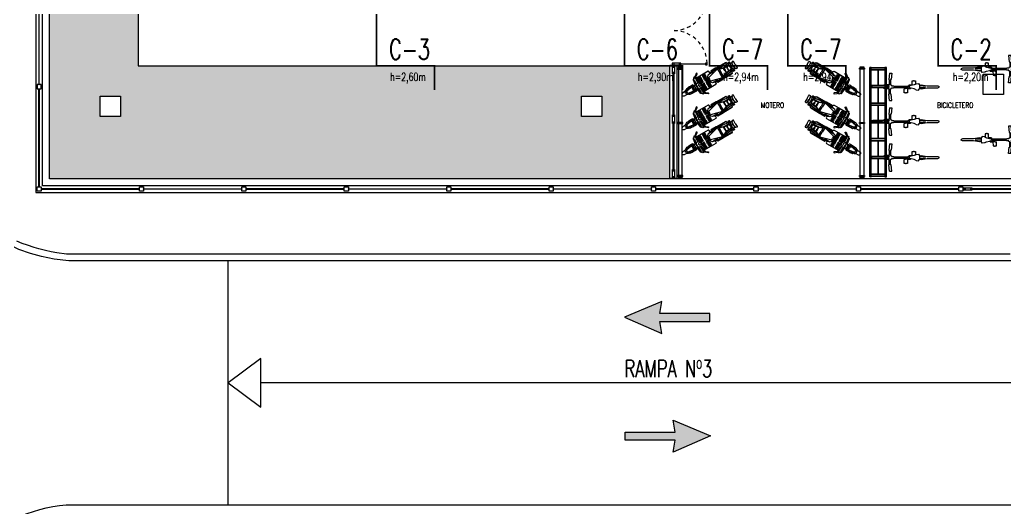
# Model space of a CAD drawing. Header units: millimetres. Extents: x -77 to 207, y -160 to 187.
# Drawn here: x -59 to -30.13, y -15.5 to -1.18 of the extents above; entities that cross this region are included whole.
import ezdxf
from ezdxf.enums import TextEntityAlignment as Align
from ezdxf.xclip import XClip

# ---------------------------------------------------------------- set-up
doc = ezdxf.new("R2010")
doc.units = ezdxf.units.MM
doc.header["$LTSCALE"] = 0.1
doc.linetypes.add('X REF - ANELO INST bind$0$X REF - ANELO EXT$0$DASHED2', pattern=[0.375, 0.25, -0.125])
for name, color, linetype in [('C02 PRY comun', 191, 'Continuous'), ('C03 PRY comun+papel kraft', 192, 'Continuous'), ('C06 P baja Tº', 180, 'Continuous'), ('C07 P media Tº', 140, 'Continuous'), ('X REF - ANELO INST bind$0$X REF - ANELO EXT$0$A-CORDONES', 8, 'Continuous'), ('X REF - ANELO INST bind$0$X REF - ANELO EXT$0$A-GRANZA', 8, 'Continuous'), ('X REF - ANELO INST bind$0$X REF - ANELO EXT$0$A-MURO BLOCK', 7, 'Continuous'), ('X REF - ANELO INST bind$0$X REF - ANELO EXT$0$A-VISTAS', 8, 'Continuous'), ('X REF - ANELO INST bind$0$X REF - ANELO EXT$0$C-METALICA', 8, 'Continuous'), ('X REF - ANELO INST bind$0$X REF - ANELO EXT$0$D-BICI', 8, 'Continuous'), ('X REF - ANELO INST bind$0$X REF - ANELO EXT$0$D-MOT', 8, 'Continuous'), ('X REF - ANELO INST bind$0$X REF - ANELO EXT$0$E-REJILLAS', 8, 'Continuous'), ('X REF - ANELO INST bind$0$X REF - ANELO EXT$0$E-TXT CALLES', 7, 'Continuous'), ('X REF - ANELO INST bind$0$X REF - ANELO EXT$0$E-VEHICULOS', 8, 'Continuous'), ('X REF - ANELO INST bind$0$X REF - ANELO EXT$0$P-PINT VIAL BLANCA FLECHAS', 9, 'Continuous'), ('X REF - ANELO INST bind$0$X REF - ANELO EXT$0$R-NOMBRE LOCAL', 7, 'Continuous'), ('X REF - ANELO INST bind$0$X REF - ANELO EXT$0$RLV-AUXILIARES', 252, 'Continuous'), ('X REF - ANELO INST bind$0$X REF - ANELO EXT$0$RLV-CORDONES', 8, 'Continuous')]:
    doc.layers.add(name, color=color, linetype=linetype)
doc.styles.get("Standard").update_dxf_attribs({"font": 'arial.ttf'})
doc.styles.add('X REF - ANELO INST bind$0$X REF - ANELO EXT$0$ROMAND', font='romand.shx', dxfattribs={"width": 0.8})
doc.styles.add('X REF - ANELO INST bind$0$X REF - ANELO EXT$0$VAUX', font='romans.shx', dxfattribs={"width": 0.85})

# ---------------------------------------------------------------- blocks, each defined once
blk = doc.blocks.new('X REF - ANELO INST bind$0$X REF - ANELO EXT$0$MOTO')
at = {"layer": 'X REF - ANELO INST bind$0$X REF - ANELO EXT$0$E-VEHICULOS'}
for p, q in [((0, -0.165), (-0.066, -0.165)), ((0, -0.165), (0.066, -0.165)), ((-0.373, -0.77), (-0.325, -0.763)), ((0, -0.512), (-0.059, -0.538)), ((0, -0.512), (0.059, -0.538)), ((0.373, -0.77), (0.325, -0.763)), ((-0.269, -0.992), (-0.269, -0.846)), ((-0.269, -1.194), (-0.269, -1.055)), ((-0.238, -0.846), (-0.238, -0.992)), ((-0.238, -1.055), (-0.238, -1.194)), ((-0.208, -0.992), (-0.208, -0.846)), ((-0.208, -1.194), (-0.208, -1.055)), ((-0.178, -0.846), (-0.178, -0.992)), ((-0.178, -1.055), (-0.178, -1.194)), ((-0.148, -0.992), (-0.148, -0.846)), ((-0.148, -1.194), (-0.148, -1.055)), ((-0.118, -0.846), (-0.118, -0.992)), ((-0.118, -1.055), (-0.118, -1.194)), ((-0.088, -0.992), (-0.088, -0.846)), ((-0.088, -1.194), (-0.088, -1.055)), ((-0.057, -0.861), (-0.057, -0.992)), ((-0.057, -1.055), (-0.057, -1.194)), ((-0.027, -0.992), (-0.027, -0.881)), ((-0.027, -1.194), (-0.027, -1.055)), ((0.027, -0.992), (0.027, -0.881)), ((0.027, -1.194), (0.027, -1.055)), ((0.057, -0.861), (0.057, -0.992)), ((0.057, -1.055), (0.057, -1.194)), ((0.088, -0.992), (0.088, -0.846)), ((0.088, -1.194), (0.088, -1.055)), ((0.118, -0.846), (0.118, -0.992)), ((0.118, -1.055), (0.118, -1.194)), ((0.148, -0.992), (0.148, -0.846)), ((0.148, -1.194), (0.148, -1.055)), ((0.178, -0.846), (0.178, -0.992)), ((0.178, -1.055), (0.178, -1.194)), ((0.208, -0.992), (0.208, -0.846)), ((0.208, -1.194), (0.208, -1.055)), ((0.238, -0.846), (0.238, -0.992)), ((0.238, -1.055), (0.238, -1.194)), ((0.269, -0.992), (0.269, -0.846)), ((0.269, -1.194), (0.269, -1.055)), ((-0.076, -1.247), (0, -1.247)), ((0.076, -1.247), (0, -1.247)), ((-0.235, -2.133), (-0.224, -1.745)), ((0.235, -2.133), (0.224, -1.745)), ((-0.198, -2.223), (-0.138, -2.219)), ((-0.14, -2.199), (-0.101, -2.146)), ((0.14, -2.199), (0.101, -2.146)), ((0.198, -2.223), (0.138, -2.219))]:
    blk.add_line(p, q, dxfattribs=at)
at = {"layer": 'X REF - ANELO INST bind$0$X REF - ANELO EXT$0$E-VEHICULOS', "flags": 128}
for points in [[(-0.123, -0.337), (-0.131, -0.279), (-0.112, -0.258), (-0.09, -0.259), (-0.094, -0.218), (-0.07, -0.166), (-0.068, -0.057), (-0.048, -0.014), (-0.014, 0), (0, 0)], [(0.123, -0.337), (0.131, -0.279), (0.112, -0.258), (0.09, -0.259), (0.094, -0.218), (0.07, -0.166), (0.068, -0.057), (0.048, -0.014), (0.014, 0), (0, 0)], [(-0.129, -0.427), (-0.138, -0.418), (-0.135, -0.345), (-0.12, -0.336), (-0.082, -0.336)], [(0, -0.595), (-0.067, -0.595), (-0.094, -0.517), (-0.099, -0.447), (-0.064, -0.224), (-0.051, -0.211), (0, -0.211)], [(0, -0.569), (-0.045, -0.569), (-0.08, -0.494), (-0.083, -0.445), (-0.051, -0.239), (-0.038, -0.228), (0, -0.228)], [(0, -0.595), (0.067, -0.595), (0.094, -0.517), (0.099, -0.447), (0.064, -0.224), (0.051, -0.211), (0, -0.211)], [(0, -0.569), (0.045, -0.569), (0.08, -0.494), (0.083, -0.445), (0.051, -0.239), (0.038, -0.228), (0, -0.228)], [(0.129, -0.427), (0.138, -0.418), (0.135, -0.345), (0.12, -0.336), (0.082, -0.336)], [(-0.109, -0.801), (-0.361, -0.829), (-0.39, -0.817), (-0.368, -0.792), (-0.104, -0.767)], [(-0.369, -0.792), (-0.369, -0.734), (-0.324, -0.729), (-0.324, -0.694), (-0.303, -0.67), (-0.092, -0.643)], [(-0.295, -0.669), (-0.281, -0.703), (-0.258, -0.716), (-0.094, -0.699)], [(-0.072, -0.58), (-0.127, -0.58), (-0.142, -0.568), (-0.144, -0.528), (-0.126, -0.515), (-0.094, -0.515)], [(-0.13, -0.518), (-0.137, -0.502), (-0.138, -0.431), (-0.119, -0.423), (-0.096, -0.428)], [(0, -0.881), (-0.036, -0.881), (-0.111, -0.809), (-0.094, -0.699), (-0.076, -0.687), (0, -0.687)], [(0, -0.669), (-0.068, -0.669), (-0.093, -0.656), (-0.091, -0.58)], [(-0.081, -0.472), (-0.054, -0.485), (0, -0.485)], [(0, -0.846), (-0.04, -0.846), (-0.048, -0.837), (-0.047, -0.77), (-0.036, -0.76), (0, -0.76)], [(0.081, -0.472), (0.054, -0.485), (0, -0.485)], [(0, -0.669), (0.068, -0.669), (0.093, -0.656), (0.091, -0.58)], [(0, -0.881), (0.036, -0.881), (0.111, -0.809), (0.094, -0.699), (0.076, -0.687), (0, -0.687)], [(0, -0.846), (0.04, -0.846), (0.048, -0.837), (0.047, -0.77), (0.036, -0.76), (0, -0.76)], [(0.072, -0.58), (0.127, -0.58), (0.142, -0.568), (0.144, -0.528), (0.126, -0.515), (0.094, -0.515)], [(0.369, -0.792), (0.369, -0.734), (0.324, -0.729), (0.324, -0.694), (0.303, -0.67), (0.092, -0.643)], [(0.295, -0.669), (0.281, -0.703), (0.258, -0.716), (0.094, -0.699)], [(0.13, -0.518), (0.137, -0.502), (0.138, -0.431), (0.119, -0.423), (0.096, -0.428)], [(0.109, -0.801), (0.361, -0.829), (0.39, -0.817), (0.368, -0.792), (0.104, -0.767)], [(-0.361, -0.829), (-0.43, -0.927), (-0.444, -0.939), (-0.464, -0.926), (-0.465, -0.909), (-0.39, -0.815)], [(-0.203, -1.383), (-0.282, -1.38), (-0.301, -1.359), (-0.3, -0.822)], [(0.203, -1.383), (0.282, -1.38), (0.301, -1.359), (0.3, -0.822)], [(0.361, -0.829), (0.43, -0.927), (0.444, -0.939), (0.464, -0.926), (0.465, -0.909), (0.39, -0.815)], [(-0.25, -1.69), (-0.267, -1.679), (-0.265, -1.464), (-0.256, -1.45), (-0.228, -1.453)], [(-0.163, -2.142), (-0.224, -2.139), (-0.244, -2.128), (-0.252, -2.088), (-0.253, -1.695), (-0.246, -1.681), (-0.228, -1.451), (-0.206, -1.427)], [(-0.2, -1.731), (-0.216, -1.742), (-0.224, -1.715), (-0.203, -1.371), (-0.189, -1.336), (-0.175, -1.325)], [(-0.188, -1.72), (-0.198, -1.706), (-0.074, -1.242), (-0.035, -1.213), (0, -1.213)], [(-0.157, -1.49), (-0.178, -1.518), (-0.179, -1.389), (-0.173, -1.271), (-0.121, -1.225), (-0.052, -1.197), (0, -1.197)], [(0.157, -1.49), (0.178, -1.518), (0.179, -1.389), (0.173, -1.271), (0.121, -1.225), (0.052, -1.197), (0, -1.197)], [(0.188, -1.72), (0.198, -1.706), (0.074, -1.242), (0.035, -1.213), (0, -1.213)], [(0.163, -2.142), (0.224, -2.139), (0.244, -2.128), (0.252, -2.088), (0.253, -1.695), (0.246, -1.681), (0.228, -1.451), (0.206, -1.427)], [(0.2, -1.731), (0.216, -1.742), (0.224, -1.715), (0.203, -1.371), (0.189, -1.336), (0.175, -1.325)], [(0.25, -1.69), (0.267, -1.679), (0.265, -1.464), (0.256, -1.45), (0.228, -1.453)], [(-0.13, -2.261), (-0.144, -2.186), (-0.159, -2.175), (-0.21, -1.738)], [(-0.147, -1.775), (-0.193, -1.732), (-0.186, -1.715), (0, -1.715)], [(0, -2.204), (-0.056, -2.2), (-0.088, -2.188), (-0.101, -2.157), (-0.119, -1.935), (-0.187, -1.782), (-0.187, -1.742)], [(0, -1.926), (-0.102, -1.926), (-0.154, -1.782), (-0.141, -1.77), (0, -1.77)], [(0.147, -1.775), (0.193, -1.732), (0.186, -1.715), (0, -1.715)], [(0, -2.204), (0.056, -2.2), (0.088, -2.188), (0.101, -2.157), (0.119, -1.935), (0.187, -1.782), (0.187, -1.742)], [(0, -1.926), (0.102, -1.926), (0.154, -1.782), (0.141, -1.77), (0, -1.77)], [(0.13, -2.261), (0.144, -2.186), (0.159, -2.175), (0.21, -1.738)], [(-0.13, -2.259), (-0.192, -2.259), (-0.2, -2.25), (-0.195, -2.186), (-0.173, -2.172), (-0.159, -2.174)], [(0, -2.298), (-0.054, -2.305), (-0.116, -2.314), (-0.133, -2.306), (-0.136, -2.28), (-0.128, -2.254), (-0.049, -2.228), (0, -2.228)], [(0, -2.057), (-0.068, -2.057), (-0.082, -2.046), (-0.102, -1.962), (-0.088, -1.951), (0, -1.951)], [(0, -2.181), (-0.049, -2.175), (-0.069, -2.165), (-0.082, -2.107), (-0.079, -2.077), (-0.064, -2.072), (0, -2.072)], [(0, -2.057), (0.068, -2.057), (0.082, -2.046), (0.102, -1.962), (0.088, -1.951), (0, -1.951)], [(0, -2.181), (0.049, -2.175), (0.069, -2.165), (0.082, -2.107), (0.079, -2.077), (0.064, -2.072), (0, -2.072)], [(0, -2.298), (0.054, -2.305), (0.116, -2.314), (0.133, -2.306), (0.136, -2.28), (0.128, -2.254), (0.049, -2.228), (0, -2.228)], [(0.13, -2.259), (0.192, -2.259), (0.2, -2.25), (0.195, -2.186), (0.173, -2.172), (0.159, -2.174)], [(0, -2.403), (-0.141, -2.403), (-0.158, -2.393), (-0.156, -2.346), (-0.141, -2.327), (-0.129, -2.339), (-0.116, -2.337), (-0.107, -2.315), (0, -2.315)], [(0, -2.403), (0.141, -2.403), (0.158, -2.393), (0.156, -2.346), (0.141, -2.327), (0.129, -2.339), (0.116, -2.337), (0.107, -2.315), (0, -2.315)]]:
    blk.add_lwpolyline(points, dxfattribs=at)
for points in [[(-0.242, -0.959), (-0.232, -0.938), (-0.245, -0.918), (-0.269, -0.919), (-0.28, -0.941), (-0.266, -0.961), (-0.242, -0.959)], [(0.242, -0.959), (0.232, -0.938), (0.245, -0.918), (0.269, -0.919), (0.28, -0.941), (0.266, -0.961), (0.242, -0.959)]]:
    blk.add_lwpolyline(points, close=True, dxfattribs=at)
blk = doc.blocks.new('X REF - ANELO INST bind$0$X REF - ANELO EXT$0$BICI')
at = {"layer": 'X REF - ANELO INST bind$0$X REF - ANELO EXT$0$E-VEHICULOS', "linetype": 'ByBlock'}
for p, q in [((0.01, 0), (-0.01, 0)), ((0.029, -0.039), (0.01, 0)), ((-0.029, -0.039), (-0.01, 0)), ((-0.029, -0.321), (-0.029, -0.039)), ((0.03, -0.321), (0.029, -0.039)), ((-0.398, -0.525), (-0.213, -0.506)), ((-0.398, -0.525), (-0.398, -0.593)), ((-0.398, -0.593), (-0.213, -0.574)), ((-0.213, -0.506), (-0.203, -0.515)), ((-0.213, -0.554), (-0.058, -0.554)), ((-0.213, -0.574), (-0.213, -0.554)), ((-0.203, -0.515), (-0.058, -0.515)), ((-0.058, -0.437), (-0.048, -0.36)), ((-0.058, -0.515), (-0.058, -0.437)), ((-0.058, -0.554), (-0.048, -0.583)), ((-0.048, -0.36), (-0.038, -0.36)), ((-0.038, -0.36), (-0.029, -0.321)), ((-0.038, -0.369), (-0.038, -0.505)), ((-0.038, -0.505), (-0.019, -0.515)), ((-0.019, -0.408), (-0.029, -0.369)), ((-0.019, -0.515), (-0.019, -0.408)), ((0.02, -0.408), (0.03, -0.369)), ((0.02, -0.515), (0.02, -0.408)), ((0.039, -0.505), (0.02, -0.515)), ((0.039, -0.36), (0.03, -0.321)), ((0.049, -0.36), (0.039, -0.36)), ((0.039, -0.369), (0.039, -0.505)), ((0.059, -0.437), (0.049, -0.36)), ((0.059, -0.554), (0.049, -0.583)), ((0.059, -0.515), (0.059, -0.437)), ((0.205, -0.515), (0.059, -0.515)), ((0.214, -0.554), (0.059, -0.554)), ((0.214, -0.505), (0.205, -0.515)), ((0.399, -0.524), (0.214, -0.505)), ((0.214, -0.573), (0.214, -0.554)), ((0.399, -0.592), (0.214, -0.573)), ((0.399, -0.524), (0.399, -0.592)), ((-0.048, -0.583), (-0.028, -0.583)), ((-0.028, -0.583), (-0.028, -0.641)), ((-0.028, -0.641), (-0.019, -0.651)), ((-0.019, -0.651), (-0.018, -1.079)), ((0.03, -0.641), (0.02, -0.651)), ((0.02, -0.651), (0.021, -1.079)), ((0.03, -0.583), (0.03, -0.641)), ((0.049, -0.583), (0.03, -0.583)), ((-0.038, -1.098), (-0.057, -1.098)), ((-0.057, -1.098), (-0.057, -1.186)), ((-0.018, -1.079), (-0.038, -1.079)), ((-0.038, -1.079), (-0.038, -1.098)), ((-0.037, -1.157), (-0.028, -1.118)), ((-0.028, -1.118), (-0.008, -1.098)), ((-0.008, -1.098), (0.001, -1.098)), ((0.031, -1.118), (0.011, -1.098)), ((0.021, -1.079), (0.04, -1.079)), ((0.04, -1.156), (0.031, -1.118)), ((0.04, -1.079), (0.04, -1.098)), ((0.04, -1.098), (0.05, -1.098)), ((0.06, -1.137), (0.04, -1.137)), ((0.04, -1.137), (0.04, -1.147)), ((0.05, -1.098), (0.05, -0.991)), ((0.05, -0.991), (0.06, -0.991)), ((0.176, -0.952), (0.059, -0.952)), ((0.06, -0.991), (0.059, -0.952)), ((0.06, -1.05), (0.176, -1.049)), ((0.06, -1.137), (0.06, -1.05)), ((0.176, -0.991), (0.176, -0.952)), ((0.186, -0.991), (0.176, -0.991)), ((0.176, -1.049), (0.176, -1.01)), ((0.176, -1.01), (0.186, -1.01)), ((0.186, -1.01), (0.186, -0.991)), ((-0.173, -1.225), (-0.183, -1.225)), ((-0.183, -1.225), (-0.183, -1.244)), ((-0.183, -1.244), (-0.173, -1.244)), ((-0.057, -1.186), (-0.173, -1.186)), ((-0.173, -1.186), (-0.173, -1.225)), ((-0.173, -1.244), (-0.173, -1.283)), ((-0.173, -1.283), (-0.076, -1.283)), ((-0.086, -1.302), (-0.096, -1.37)), ((-0.096, -1.37), (-0.066, -1.39)), ((-0.076, -1.283), (-0.086, -1.302)), ((-0.076, -1.283), (-0.057, -1.244)), ((-0.066, -1.39), (-0.057, -1.39)), ((-0.057, -1.244), (-0.037, -1.157)), ((-0.057, -1.39), (-0.047, -1.419)), ((-0.047, -1.419), (-0.057, -1.448)), ((-0.047, -1.399), (0.05, -1.399)), ((-0.027, -1.399), (-0.037, -1.438)), ((-0.037, -1.438), (-0.018, -1.574)), ((-0.018, -1.574), (-0.027, -1.399)), ((0.021, -1.574), (0.031, -1.399)), ((0.041, -1.438), (0.021, -1.574)), ((0.031, -1.399), (0.041, -1.438)), ((0.06, -1.244), (0.04, -1.156)), ((0.06, -1.39), (0.05, -1.419)), ((0.05, -1.419), (0.06, -1.448)), ((0.079, -1.283), (0.06, -1.244)), ((0.07, -1.39), (0.06, -1.39)), ((0.099, -1.37), (0.07, -1.39)), ((0.079, -1.283), (0.089, -1.302)), ((0.089, -1.302), (0.099, -1.37)), ((-0.057, -1.448), (-0.027, -1.623)), ((-0.027, -1.623), (-0.027, -1.633)), ((-0.027, -1.633), (-0.027, -1.944)), ((0.06, -1.448), (0.031, -1.623)), ((0.031, -1.623), (0.031, -1.633)), ((0.031, -1.633), (0.031, -1.944)), ((-0.027, -1.944), (-0.007, -1.983)), ((0.012, -1.983), (-0.007, -1.983)), ((0.031, -1.944), (0.012, -1.983))]:
    blk.add_line(p, q, dxfattribs=at)
blk = doc.blocks.new('X REF - ANELO INST bind$0$X REF - ANELO EXT$0$Bicicletero chico')
at = {"layer": 'X REF - ANELO INST bind$0$X REF - ANELO EXT$0$D-BICI'}
for p, q in [((-0.241, -0.01), (-0.241, 3.2)), ((-0.241, 3.2), (-0.201, 3.2)), ((-0.219, 3.19), (0.083, 3.19)), ((-0.219, 3.18), (0.219, 3.18)), ((0.004, 3.19), (0.219, 3.19)), ((0.199, 3.2), (0.239, 3.2)), ((0.239, -0.01), (0.239, 3.2)), ((-0.219, 3.13), (0.219, 3.13)), ((-0.219, 3.12), (-0.006, 3.12)), ((-0.219, 3.12), (-0.006, 3.12)), ((-0.006, 3.12), (-0.006, 2.67)), ((-0.006, 3.12), (-0.006, 2.67)), ((0.004, 3.12), (0.004, 2.67)), ((0.004, 3.12), (0.219, 3.12)), ((0.004, 3.12), (0.004, 2.67)), ((0.004, 3.12), (0.219, 3.12)), ((-0.219, 2.67), (-0.006, 2.67)), ((-0.219, 2.66), (0.219, 2.66)), ((-0.219, 2.61), (0.219, 2.61)), ((-0.219, 2.6), (-0.006, 2.6)), ((-0.219, 2.6), (-0.006, 2.6)), ((-0.006, 2.6), (-0.006, 2.15)), ((0.004, 2.67), (0.219, 2.67)), ((0.004, 2.6), (0.219, 2.6)), ((0.004, 2.6), (0.004, 2.15)), ((0.004, 2.6), (0.219, 2.6)), ((-0.219, 2.15), (-0.006, 2.15)), ((-0.219, 2.14), (0.219, 2.14)), ((-0.219, 2.09), (0.219, 2.09)), ((-0.219, 2.08), (-0.006, 2.08)), ((-0.219, 2.08), (-0.006, 2.08)), ((-0.006, 2.08), (-0.006, 1.63)), ((0.004, 2.15), (0.219, 2.15)), ((0.004, 2.08), (0.219, 2.08)), ((0.004, 2.08), (0.004, 1.63)), ((0.004, 2.08), (0.219, 2.08)), ((-0.219, 1.63), (-0.006, 1.63)), ((-0.219, 1.62), (0.219, 1.62)), ((-0.219, 1.57), (0.219, 1.57)), ((-0.219, 1.56), (-0.006, 1.56)), ((-0.219, 1.56), (-0.006, 1.56)), ((-0.006, 1.56), (-0.006, 1.11)), ((0.004, 1.63), (0.219, 1.63)), ((0.004, 1.56), (0.219, 1.56)), ((0.004, 1.56), (0.004, 1.11)), ((0.004, 1.56), (0.219, 1.56)), ((-0.219, 1.11), (-0.006, 1.11)), ((-0.219, 1.1), (0.219, 1.1)), ((-0.219, 1.05), (0.219, 1.05)), ((-0.219, 1.04), (-0.006, 1.04)), ((-0.219, 1.04), (-0.006, 1.04)), ((-0.006, 1.04), (-0.006, 0.59)), ((0.004, 1.11), (0.219, 1.11)), ((0.004, 1.04), (0.219, 1.04)), ((0.004, 1.04), (0.004, 0.59)), ((0.004, 1.04), (0.219, 1.04)), ((-0.219, 0.59), (-0.006, 0.59)), ((-0.219, 0.58), (0.219, 0.58)), ((0.004, 0.59), (0.219, 0.59)), ((-0.219, 0.53), (0.219, 0.53)), ((-0.219, 0.52), (-0.006, 0.52)), ((-0.219, 0.52), (-0.006, 0.52)), ((-0.006, 0.52), (-0.006, 0.07)), ((0.004, 0.52), (0.219, 0.52)), ((0.004, 0.52), (0.004, 0.07)), ((0.004, 0.52), (0.219, 0.52)), ((-0.219, 0.07), (-0.006, 0.07)), ((-0.219, 0.06), (0.219, 0.06)), ((-0.219, 0.01), (0.219, 0.01)), ((-0.219, 0), (0.219, 0)), ((0.004, 0.07), (0.219, 0.07)), ((-0.211, -0.01), (-0.241, -0.01)), ((0.209, -0.01), (0.239, -0.01))]:
    blk.add_line(p, q, dxfattribs=at)
for points in [[(-0.201, 3.2), (-0.201, 3.19), (-0.211, 3.19), (-0.211, 3.2)], [(-0.211, 3.13), (-0.211, 3.18)], [(-0.201, 3.18), (-0.201, 3.13)], [(-0.201, 3.18), (-0.201, 3.13)], [(0.209, 3.2), (0.209, 3.19), (0.199, 3.19), (0.199, 3.2)], [(0.199, 3.13), (0.199, 3.18)], [(0.199, 3.13), (0.199, 3.18)], [(0.209, 3.18), (0.209, 3.13)], [(-0.211, 2.67), (-0.211, 3.12)], [(-0.211, 2.67), (-0.211, 3.12)], [(-0.201, 3.12), (-0.201, 2.67)], [(-0.201, 3.12), (-0.201, 2.67)], [(-0.201, 3.12), (-0.201, 2.67)], [(-0.201, 3.12), (-0.201, 2.67)], [(0.199, 2.67), (0.199, 3.12)], [(0.199, 2.67), (0.199, 3.12)], [(0.199, 2.67), (0.199, 3.12)], [(0.199, 2.67), (0.199, 3.12)], [(0.209, 3.12), (0.209, 2.67)], [(0.209, 3.12), (0.209, 2.67)], [(-0.211, 2.61), (-0.211, 2.66)], [(-0.211, 2.15), (-0.211, 2.6)], [(-0.201, 2.66), (-0.201, 2.61)], [(-0.201, 2.66), (-0.201, 2.61)], [(-0.201, 2.6), (-0.201, 2.15)], [(-0.201, 2.6), (-0.201, 2.15)], [(0.199, 2.61), (0.199, 2.66)], [(0.199, 2.61), (0.199, 2.66)], [(0.199, 2.15), (0.199, 2.6)], [(0.199, 2.15), (0.199, 2.6)], [(0.209, 2.66), (0.209, 2.61)], [(0.209, 2.6), (0.209, 2.15)], [(-0.211, 2.09), (-0.211, 2.14)], [(-0.211, 1.63), (-0.211, 2.08)], [(-0.201, 2.14), (-0.201, 2.09)], [(-0.201, 2.14), (-0.201, 2.09)], [(-0.201, 2.08), (-0.201, 1.63)], [(-0.201, 2.08), (-0.201, 1.63)], [(0.199, 2.09), (0.199, 2.14)], [(0.199, 2.09), (0.199, 2.14)], [(0.199, 1.63), (0.199, 2.08)], [(0.199, 1.63), (0.199, 2.08)], [(0.209, 2.14), (0.209, 2.09)], [(0.209, 2.08), (0.209, 1.63)], [(-0.211, 1.57), (-0.211, 1.62)], [(-0.211, 1.11), (-0.211, 1.56)], [(-0.201, 1.62), (-0.201, 1.57)], [(-0.201, 1.62), (-0.201, 1.57)], [(-0.201, 1.56), (-0.201, 1.11)], [(-0.201, 1.56), (-0.201, 1.11)], [(0.199, 1.57), (0.199, 1.62)], [(0.199, 1.57), (0.199, 1.62)], [(0.199, 1.11), (0.199, 1.56)], [(0.199, 1.11), (0.199, 1.56)], [(0.209, 1.62), (0.209, 1.57)], [(0.209, 1.56), (0.209, 1.11)], [(-0.211, 1.05), (-0.211, 1.1)], [(-0.211, 0.59), (-0.211, 1.04)], [(-0.201, 1.1), (-0.201, 1.05)], [(-0.201, 1.1), (-0.201, 1.05)], [(-0.201, 1.04), (-0.201, 0.59)], [(-0.201, 1.04), (-0.201, 0.59)], [(0.199, 1.05), (0.199, 1.1)], [(0.199, 1.05), (0.199, 1.1)], [(0.199, 0.59), (0.199, 1.04)], [(0.199, 0.59), (0.199, 1.04)], [(0.209, 1.1), (0.209, 1.05)], [(0.209, 1.04), (0.209, 0.59)], [(-0.211, 0.53), (-0.211, 0.58)], [(-0.201, 0.58), (-0.201, 0.53)], [(-0.201, 0.58), (-0.201, 0.53)], [(0.199, 0.53), (0.199, 0.58)], [(0.199, 0.53), (0.199, 0.58)], [(0.209, 0.58), (0.209, 0.53)], [(-0.211, 0.07), (-0.211, 0.52)], [(-0.201, 0.52), (-0.201, 0.07)], [(-0.201, 0.52), (-0.201, 0.07)], [(0.199, 0.07), (0.199, 0.52)], [(0.199, 0.07), (0.199, 0.52)], [(0.209, 0.52), (0.209, 0.07)], [(-0.211, 0.01), (-0.211, 0.06)], [(-0.201, 0), (-0.201, -0.01), (-0.211, -0.01), (-0.211, 0)], [(-0.201, 0.06), (-0.201, 0.01)], [(-0.201, 0.06), (-0.201, 0.01)], [(0.199, 0.01), (0.199, 0.06)], [(0.199, 0.01), (0.199, 0.06)], [(0.209, 0), (0.209, -0.01), (0.199, -0.01), (0.199, 0)], [(0.209, 0.06), (0.209, 0.01)]]:
    blk.add_lwpolyline(points, dxfattribs=at)
for centre, start, end in [((-0.219, 3.185), 90, 270), ((0.219, 3.185), 270, 90), ((-0.219, 3.125), 90, 270), ((0.219, 3.125), 270, 90), ((-0.219, 2.665), 90, 270), ((-0.219, 2.605), 90, 270), ((0.219, 2.665), 270, 90), ((0.219, 2.605), 270, 90), ((-0.219, 2.145), 90, 270), ((-0.219, 2.085), 90, 270), ((0.219, 2.145), 270, 90), ((0.219, 2.085), 270, 90), ((-0.219, 1.625), 90, 270), ((-0.219, 1.565), 90, 270), ((0.219, 1.625), 270, 90), ((0.219, 1.565), 270, 90), ((-0.219, 1.105), 90, 270), ((-0.219, 1.045), 90, 270), ((0.219, 1.105), 270, 90), ((0.219, 1.045), 270, 90), ((-0.219, 0.585), 90, 270), ((0.219, 0.585), 270, 90), ((-0.219, 0.525), 90, 270), ((0.219, 0.525), 270, 90), ((-0.219, 0.065), 90, 270), ((-0.219, 0.005), 90, 270), ((0.219, 0.065), 270, 90), ((0.219, 0.005), 270, 90)]:
    blk.add_arc(centre, 0.005, start, end, dxfattribs=at)
blk = doc.blocks.new('X REF - ANELO INST bind$0$X REF - ANELO EXT$0$N Local')
at = {"layer": 'X REF - ANELO INST bind$0$X REF - ANELO EXT$0$R-NOMBRE LOCAL', "lineweight": 0, "style": 'X REF - ANELO INST bind$0$X REF - ANELO EXT$0$VAUX', "width": 0.85}
for p in [(6337.572, -934.455), (6337.572, -934.715)]:
    blk.add_attdef('NOMBRE', text='', height=0.182, dxfattribs=at).set_placement(p, align=Align.CENTER)
blk = doc.blocks.new('X REF - ANELO INST bind$0$X REF - ANELO EXT')
at = {"layer": 'X REF - ANELO INST bind$0$X REF - ANELO EXT$0$A-GRANZA'}
h = blk.add_hatch(dxfattribs=at)
h.set_pattern_fill('AR-CONC', color=256, scale=0.005)
h.paths.add_polyline_path([(-41.949, -3.417), (-41.949, -4.017), (-42.549, -4.017), (-42.549, -3.417)])
h.paths.add_polyline_path([(-56.044, -4.017), (-56.644, -4.017), (-56.644, -3.417), (-56.044, -3.417)])
h.paths.add_polyline_path([(-53.328, 35.86), (-53.328, 32.371), (-57.099, 32.371), (-57.099, 17.382), (-55.528, 17.382), (-55.528, -2.535), (-39.963, -2.535), (-39.962, -5.846), (-58.132, -5.846), (-58.132, 35.86)])
h.paths.add_polyline_path([(-56.044, 15.481), (-56.644, 15.481), (-56.644, 16.081), (-56.044, 16.081)])
at = {"layer": 'X REF - ANELO INST bind$0$X REF - ANELO EXT$0$P-PINT VIAL BLANCA FLECHAS', "ltscale": 0.1, "extrusion": (-3.6253e-19, 4.59844e-06, 1)}
blk.add_hatch(color=9, dxfattribs=at).paths.add_polyline_path([(-40.196, -10.374), (-40.25, -10.023), (-38.79, -10.023), (-38.79, -9.789), (-40.25, -9.789), (-40.196, -9.437), (-41.29, -9.9)])
at = {"layer": 'X REF - ANELO INST bind$0$X REF - ANELO EXT$0$P-PINT VIAL BLANCA FLECHAS', "ltscale": 0.1, "extrusion": (-3.391e-19, 4.59844e-06, 1)}
blk.add_hatch(color=9, dxfattribs=at).paths.add_polyline_path([(-39.858, -13.855), (-39.804, -13.503), (-41.264, -13.503), (-41.264, -13.269), (-39.804, -13.269), (-39.858, -12.917), (-38.764, -13.38)])
at = {"layer": 'X REF - ANELO INST bind$0$X REF - ANELO EXT$0$A-CORDONES'}
for points in [[(-29.147, -5.846), (-58.132, -5.847), (-58.132, 35.922)], [(-55.528, 17.382), (-55.528, -2.535), (-39.963, -2.535)]]:
    blk.add_lwpolyline(points, dxfattribs=at)
at = {"layer": 'X REF - ANELO INST bind$0$X REF - ANELO EXT$0$A-MURO BLOCK', "linetype": 'Continuous', "ltscale": 0.1}
for points in [[(-58.493, -3.082), (-58.493, -3.202), (-58.373, -3.202), (-58.373, -3.082)], [(-58.493, -6.082), (-58.373, -6.082), (-58.373, -6.202), (-58.493, -6.202)], [(-58.493, -6.082), (-58.373, -6.082), (-58.373, -6.202), (-58.493, -6.202)], [(-55.493, -6.082), (-55.373, -6.082), (-55.373, -6.202), (-55.493, -6.202)], [(-52.493, -6.082), (-52.373, -6.082), (-52.373, -6.202), (-52.493, -6.202)], [(-49.493, -6.082), (-49.373, -6.082), (-49.373, -6.202), (-49.493, -6.202)], [(-46.493, -6.082), (-46.373, -6.082), (-46.373, -6.202), (-46.493, -6.202)], [(-43.493, -6.082), (-43.373, -6.082), (-43.373, -6.202), (-43.493, -6.202)], [(-40.493, -6.082), (-40.373, -6.082), (-40.373, -6.202), (-40.493, -6.202)], [(-37.493, -6.082), (-37.373, -6.082), (-37.373, -6.202), (-37.493, -6.202)], [(-34.493, -6.082), (-34.373, -6.082), (-34.373, -6.202), (-34.493, -6.202)], [(-31.493, -6.082), (-31.373, -6.082), (-31.373, -6.202), (-31.493, -6.202)]]:
    blk.add_lwpolyline(points, close=True, dxfattribs=at)
at = {"layer": 'X REF - ANELO INST bind$0$X REF - ANELO EXT$0$A-VISTAS'}
blk.add_lwpolyline([(-28.847, -6.247), (-28.847, -6.047), (-58.332, -6.047), (-58.332, 35.922), (-58.332, 35.922), (-58.332, 35.922), (-58.532, 35.922), (-58.532, 35.922), (-58.532, 35.922), (-58.532, -6.247), (-28.847, -6.247)], dxfattribs=at)
blk.add_lwpolyline([(-39.756, -2.516), (-39.756, -5.835), (-39.956, -5.835), (-39.956, -2.516)], close=True, dxfattribs=at)
at = {"layer": 'X REF - ANELO INST bind$0$X REF - ANELO EXT$0$C-METALICA'}
for p, q in [((-39.875, -2.716), (-39.875, -2.566)), ((-39.685, -2.451), (-39.835, -2.451)), ((-39.835, -2.501), (-39.685, -2.501)), ((-39.825, -2.566), (-39.825, -2.716)), ((-39.875, -4.17), (-39.875, -4.02)), ((-39.825, -4.02), (-39.825, -4.17)), ((-39.875, -5.771), (-39.875, -5.621)), ((-39.825, -5.621), (-39.825, -5.771)), ((-31.149, -6.117), (-31.299, -6.117)), ((-31.299, -6.167), (-31.149, -6.167))]:
    blk.add_line(p, q, dxfattribs=at)
for points in [[(-58.438, -0.202), (-58.438, -3.082), (-58.428, -3.082), (-58.428, -0.202)], [(-39.835, -2.451), (-39.885, -2.451), (-39.885, -2.501), (-39.835, -2.501)], [(-39.875, -2.566), (-39.875, -2.516), (-39.825, -2.516), (-39.825, -2.566)], [(-39.875, -2.516), (-39.875, -2.566), (-39.825, -2.566), (-39.825, -2.516)], [(-39.854, -2.501), (-39.854, -2.516), (-39.866, -2.516), (-39.866, -2.501)], [(-39.685, -2.501), (-39.635, -2.501), (-39.635, -2.451), (-39.685, -2.451)], [(-38.915, -2.481), (-39.635, -2.481), (-39.635, -2.471), (-38.915, -2.471)], [(-38.915, -2.501), (-38.865, -2.501), (-38.865, -2.451), (-38.915, -2.451)], [(-39.875, -2.766), (-39.875, -2.716), (-39.825, -2.716), (-39.825, -2.766)], [(-58.438, -6.082), (-58.438, -3.202), (-58.428, -3.202), (-58.428, -6.082)], [(-39.875, -4.02), (-39.875, -3.97), (-39.825, -3.97), (-39.825, -4.02)], [(-39.875, -4.22), (-39.875, -4.17), (-39.825, -4.17), (-39.825, -4.22)], [(-39.875, -5.621), (-39.875, -5.571), (-39.825, -5.571), (-39.825, -5.621)], [(-39.875, -5.821), (-39.875, -5.771), (-39.825, -5.771), (-39.825, -5.821)], [(-55.493, -6.137), (-58.373, -6.137), (-58.373, -6.147), (-55.493, -6.147)], [(-55.373, -6.137), (-52.493, -6.137), (-52.493, -6.147), (-55.373, -6.147)], [(-49.493, -6.137), (-52.373, -6.137), (-52.373, -6.147), (-49.493, -6.147)], [(-49.373, -6.137), (-46.493, -6.137), (-46.493, -6.147), (-49.373, -6.147)], [(-43.493, -6.137), (-46.373, -6.137), (-46.373, -6.147), (-43.493, -6.147)], [(-43.373, -6.137), (-40.493, -6.137), (-40.493, -6.147), (-43.373, -6.147)], [(-37.493, -6.137), (-40.373, -6.137), (-40.373, -6.147), (-37.493, -6.147)], [(-37.373, -6.137), (-34.493, -6.137), (-34.493, -6.147), (-37.373, -6.147)], [(-31.493, -6.137), (-34.373, -6.137), (-34.373, -6.147), (-31.493, -6.147)], [(-31.349, -6.167), (-31.299, -6.167), (-31.299, -6.117), (-31.349, -6.117)], [(-31.149, -6.167), (-31.099, -6.167), (-31.099, -6.117), (-31.149, -6.117)], [(-29.255, -6.137), (-31.099, -6.137), (-31.099, -6.147), (-29.255, -6.147)]]:
    blk.add_lwpolyline(points, close=True, dxfattribs=at)
for points in [[(-39.855, -3.97), (-39.855, -2.766), (-39.845, -2.766), (-39.845, -3.97)], [(-39.845, -4.22), (-39.845, -5.571), (-39.855, -5.571), (-39.855, -4.22)]]:
    blk.add_lwpolyline(points, dxfattribs=at)
at = {"layer": 'X REF - ANELO INST bind$0$X REF - ANELO EXT$0$C-METALICA', "color": 8, "linetype": 'X REF - ANELO INST bind$0$X REF - ANELO EXT$0$DASHED2'}
for centre, start, end in [((-39.853, -0.509), 271.1746, 357.9184), ((-39.853, -2.487), 2.0737, 88.8334)]:
    blk.add_arc(centre, 0.989, start, end, dxfattribs=at)
at = {"layer": 'X REF - ANELO INST bind$0$X REF - ANELO EXT$0$D-MOT'}
for points in [[(-39.601, -2.599), (-39.601, -2.564), (-39.701, -2.564), (-39.701, -2.599)], [(-34.378, -2.599), (-34.378, -2.564), (-34.278, -2.564), (-34.278, -2.599)], [(-39.701, -2.629), (-39.701, -4.188)], [(-39.601, -4.188), (-39.601, -2.629)], [(-34.378, -4.188), (-34.378, -2.629)], [(-34.278, -2.629), (-34.278, -4.188)], [(-39.701, -4.218), (-39.701, -5.748)], [(-39.701, -4.218), (-39.701, -5.748)], [(-39.601, -5.748), (-39.601, -4.218)], [(-39.601, -5.748), (-39.601, -4.218)], [(-34.378, -5.748), (-34.378, -4.218)], [(-34.378, -5.748), (-34.378, -4.218)], [(-34.278, -4.218), (-34.278, -5.748)], [(-34.278, -4.218), (-34.278, -5.748)], [(-39.701, -5.778), (-39.701, -5.813), (-39.601, -5.813), (-39.601, -5.778)], [(-34.278, -5.778), (-34.278, -5.813), (-34.378, -5.813), (-34.378, -5.778)]]:
    blk.add_lwpolyline(points, dxfattribs=at)
for points in [[(-39.726, -2.599), (-39.726, -2.629), (-39.576, -2.629), (-39.576, -2.599)], [(-34.253, -2.599), (-34.253, -2.629), (-34.403, -2.629), (-34.403, -2.599)], [(-39.726, -4.188), (-39.726, -4.218), (-39.576, -4.218), (-39.576, -4.188)], [(-34.253, -4.188), (-34.253, -4.218), (-34.403, -4.218), (-34.403, -4.188)], [(-39.726, -5.748), (-39.726, -5.778), (-39.576, -5.778), (-39.576, -5.748)], [(-34.253, -5.748), (-34.253, -5.778), (-34.403, -5.778), (-34.403, -5.748)]]:
    blk.add_lwpolyline(points, close=True, dxfattribs=at)
at = {"layer": 'X REF - ANELO INST bind$0$X REF - ANELO EXT$0$E-REJILLAS'}
for points in [[(-30.781, -2.774), (-30.181, -2.774), (-30.181, -3.374), (-30.781, -3.374)], [(-56.644, -3.417), (-56.044, -3.417), (-56.044, -4.017), (-56.644, -4.017)], [(-42.549, -3.417), (-41.949, -3.417), (-41.949, -4.017), (-42.549, -4.017)]]:
    blk.add_lwpolyline(points, close=True, dxfattribs=at)
at = {"layer": 'X REF - ANELO INST bind$0$X REF - ANELO EXT$0$P-PINT VIAL BLANCA FLECHAS', "color": 9, "linetype": 'Continuous', "extrusion": (-3.6253e-19, 4.59844e-06, 1), "elevation": -0.001}
blk.add_lwpolyline([(-38.79, -9.789), (-40.25, -9.789), (-40.196, -9.437), (-41.29, -9.9), (-40.196, -10.374), (-40.25, -10.023), (-38.79, -10.023)], close=True, dxfattribs=at)
at = {"layer": 'X REF - ANELO INST bind$0$X REF - ANELO EXT$0$P-PINT VIAL BLANCA FLECHAS', "color": 9, "linetype": 'Continuous', "extrusion": (-3.3966e-19, 4.59844e-06, 1), "elevation": 0}
blk.add_lwpolyline([(-41.264, -13.269), (-39.804, -13.269), (-39.858, -12.917), (-38.764, -13.38), (-39.858, -13.855), (-39.804, -13.503), (-41.264, -13.503)], close=True, dxfattribs=at)
at = {"layer": 'X REF - ANELO INST bind$0$X REF - ANELO EXT$0$RLV-AUXILIARES'}
for p, q in [((-52.896, -15.4), (-52.896, -8.247)), ((-28.997, -11.823), (-51.942, -11.823))]:
    blk.add_line(p, q, dxfattribs=at)
blk.add_lwpolyline([(-51.942, -12.537), (-51.942, -11.11), (-52.896, -11.823), (-51.942, -12.537)], dxfattribs=at)
at = {"layer": 'X REF - ANELO INST bind$0$X REF - ANELO EXT$0$RLV-CORDONES'}
for points in [[(-56.947, -8.247), (-57.154, -8.247), (-57.566, -8.247), (-57.995, -8.202), (-58.364, -8.124), (-58.685, -8.028), (-59.028, -7.917), (-59.323, -7.773), (-59.705, -7.545), (-59.992, -7.335), (-60.19, -7.168), (-60.363, -7.003), (-60.622, -6.721), (-60.785, -6.513), (-60.897, -6.354), (-60.988, -6.213), (-61.097, -6.027), (-61.254, -5.712), (-61.414, -5.303), (-61.481, -5.086), (-61.561, -4.742), (-61.598, -4.517), (-61.625, -4.273), (-61.625, 34.472)], [(-29.249, -8.247), (-57.566, -8.247)]]:
    blk.add_lwpolyline(points, dxfattribs=at)
at = {"layer": 'X REF - ANELO INST bind$0$X REF - ANELO EXT$0$RLV-CORDONES', "color": 253}
blk.add_lwpolyline([(-29.987, -8.047), (-57.627, -8.047), (-57.913, -8.013), (-58.082, -7.983), (-58.246, -7.947), (-58.439, -7.896), (-58.575, -7.854), (-58.768, -7.785), (-58.925, -7.743), (-59.083, -7.671)], dxfattribs=at)
at = {"layer": 'X REF - ANELO INST bind$0$X REF - ANELO EXT$0$RLV-CORDONES'}
blk.add_lwpolyline([(-61.625, -21.926), (-61.625, -19.396, -0.366946), (-57.635, -15.4), (-24.997, -15.4, -0.414214), (-23.997, -16.4), (-23.997, -20.409, -0.428462), (-24.61, -20.993), (-28.997, -20.993)], format="xyb", dxfattribs=at)
at = {"linetype": 'Continuous', "extrusion": (0, 0, -1)}
for p, xscale, yscale, zscale, rotation in [((39.6, -3.394, 0.003), -0.7491661006720076, 0.7491661006720076, -0.7491661006720076, 240.0001522051416), ((34.379, -3.394, 0.003), 0.749166100672007, 0.749166100672007, -0.7491661006719433, 119.9998477948584), ((39.6, -4.385, 0.003), -0.7491661006720076, 0.7491661006720076, -0.7491661006720076, 240.0001522051416), ((34.379, -4.385, 0.003), 0.749166100672007, 0.749166100672007, -0.7491661006719433, 119.9998477948584), ((39.6, -5.119, 0.003), -0.7491661006720076, 0.7491661006720076, -0.7491661006720076, 240.0001522051416), ((34.379, -5.119, 0.003), 0.749166100672007, 0.749166100672007, -0.7491661006719433, 119.9998477948584)]:
    blk.add_blockref('X REF - ANELO INST bind$0$X REF - ANELO EXT$0$MOTO', p, dxfattribs=dict(at, xscale=xscale, yscale=yscale, zscale=zscale, rotation=rotation))
at = {"linetype": 'Continuous', "rotation": 270.0059538254988}
for p in [(-29.442, -2.629), (-29.442, -4.698)]:
    blk.add_blockref('X REF - ANELO INST bind$0$X REF - ANELO EXT$0$BICI', p, dxfattribs=at)
at = {"linetype": 'Continuous', "xscale": -0.9999999999999989, "rotation": 89.99404617450122}
for p in [(-34.047, -3.147), (-34.047, -4.16), (-34.047, -5.216)]:
    blk.add_blockref('X REF - ANELO INST bind$0$X REF - ANELO EXT$0$BICI', p, dxfattribs=at)
ref = blk.add_blockref('X REF - ANELO INST bind$0$X REF - ANELO EXT$0$N Local', (5033.108, 744.011, -0.004), dxfattribs=dict(xscale=-0.7999999999999545, yscale=0.8000000000000114, zscale=0.8))
ref.add_attrib('NOMBRE', 'MOTERO', dxfattribs={"layer": 'X REF - ANELO INST bind$0$X REF - ANELO EXT$0$R-NOMBRE LOCAL', "lineweight": 0, "height": 0.15, "style": 'X REF - ANELO INST bind$0$X REF - ANELO EXT$0$VAUX', "width": 0.7}).set_placement((-36.95, -3.761, -0.004), align=Align.CENTER)
ref = blk.add_blockref('X REF - ANELO INST bind$0$X REF - ANELO EXT$0$N Local', (5038.459, 744.011, -0.004), dxfattribs=dict(xscale=-0.7999999999999545, yscale=0.8000000000000114, zscale=0.8))
ref.add_attrib('NOMBRE', 'BICICLETERO', dxfattribs={"layer": 'X REF - ANELO INST bind$0$X REF - ANELO EXT$0$R-NOMBRE LOCAL', "lineweight": 0, "height": 0.15, "style": 'X REF - ANELO INST bind$0$X REF - ANELO EXT$0$VAUX', "width": 0.7}).set_placement((-31.598, -3.761, -0.004), align=Align.CENTER)
at = {"layer": 'X REF - ANELO INST bind$0$X REF - ANELO EXT$0$D-BICI', "xscale": -1}
blk.add_blockref('X REF - ANELO INST bind$0$X REF - ANELO EXT$0$Bicicletero chico', (-33.857, -5.776, -0.002), dxfattribs=at)
at = {"layer": 'X REF - ANELO INST bind$0$X REF - ANELO EXT$0$E-TXT CALLES', "insert": (-45.579, -11.154, 0), "char_height": 0.5, "width": 11.44355, "attachment_point": 1, "style": 'X REF - ANELO INST bind$0$X REF - ANELO EXT$0$ROMAND'}
blk.add_mtext('\\pi4.2968;{\\Fromans|c0;\\W0.7;RAMPA Nº3}', dxfattribs=at)
blk = doc.blocks.new('X REF - ANELO INST bind$0$X REF - ANELO')
blk.add_blockref('X REF - ANELO INST bind$0$X REF - ANELO EXT', (0, 0))
blk = doc.blocks.new('X REF - ANELO INST bind')
ref = blk.add_blockref('X REF - ANELO INST bind$0$X REF - ANELO', (0, 0))
XClip(ref).set_block_clipping_path([(-76.9680737415, -24.7711317477), (92.9860355418, 61.1669630168)])

msp = doc.modelspace()

# ---------------------------------------------------------------- linework, layer by layer
at = {"layer": 'C02 PRY comun', "const_width": 0.05}
msp.add_lwpolyline([(-32.099, 1.205), (-32.099, -2.535), (-30.402, -2.535), (-30.402, -3.238)], dxfattribs=at)
at = {"layer": 'C03 PRY comun+papel kraft', "const_width": 0.05}
msp.add_lwpolyline([(-48.547, 1.422), (-48.547, -2.535), (-46.85, -2.535), (-46.85, -3.238)], dxfattribs=at)
at = {"layer": 'C06 P baja Tº', "const_width": 0.05}
msp.add_lwpolyline([(-41.288, 9.381), (-41.288, -2.535), (-39.591, -2.535), (-39.591, -3.238)], dxfattribs=at)
at = {"layer": 'C07 P media Tº', "const_width": 0.05}
for points in [[(-36.501, 7.338), (-36.501, -2.535), (-34.804, -2.535), (-34.804, -3.238)], [(-38.793, 1.422), (-38.793, -2.535), (-37.096, -2.535), (-37.096, -3.238)]]:
    msp.add_lwpolyline(points, dxfattribs=at)

# ---------------------------------------------------------------- block references
msp.add_blockref('X REF - ANELO INST bind', (0, 0))

# ---------------------------------------------------------------- texts
at = {"layer": 'C02 PRY comun', "color": 7, "attachment_point": 1}
for s, insert, char_height, width in [('\\pi1.8767;{\\Fromans|c0;\\W0.7;\\C2;C-2}', (-33.613, -1.747, -0.005), 0.6, 3.09668), ('\\pi7.8627;{\\Fromans|c0;\\W0.7;h=2,20m}', (-39.533, -2.736, -0.005), 0.24, 8.95868)]:
    msp.add_mtext(s, dxfattribs=dict(at, insert=insert, char_height=char_height, width=width))
at = {"layer": 'C03 PRY comun+papel kraft', "color": 7, "attachment_point": 1}
for s, insert, char_height, width in [('\\pi1.8767;{\\Fromans|c0;\\W0.7;\\C2;C-3}', (-50.062, -1.747, -0.005), 0.6, 3.09668), ('\\pi7.2627;{\\Fromans|c0;\\W0.7;h=2,60m}', (-55.414, -2.736, -0.005), 0.24, 8.35868)]:
    msp.add_mtext(s, dxfattribs=dict(at, insert=insert, char_height=char_height, width=width))
at = {"layer": 'C06 P baja Tº', "color": 7, "attachment_point": 1}
for s, insert, char_height, width in [('\\pi1.8767;{\\Fromans|c0;\\W0.7;\\C2;C-6}', (-42.803, -1.747, -0.005), 0.6, 3.09668), ('\\pi7.2627;{\\Fromans|c0;\\W0.7;h=2,90m}', (-48.155, -2.736, -0.005), 0.24, 8.35868)]:
    msp.add_mtext(s, dxfattribs=dict(at, insert=insert, char_height=char_height, width=width))
at = {"layer": 'C07 P media Tº', "color": 7, "attachment_point": 1}
for s, insert, char_height, width in [('\\pi1.8767;{\\Fromans|c0;\\W0.7;\\C2;C-7}', (-40.308, -1.747, -0.005), 0.6, 3.09668), ('\\pi1.8767;{\\Fromans|c0;\\W0.7;\\C2;C-7}', (-38.016, -1.747, -0.005), 0.6, 3.09668), ('\\pi7.2627;{\\Fromans|c0;\\W0.7;h=2,94m}', (-45.661, -2.736, -0.005), 0.24, 8.35868), ('{\\Fromans|c0;\\W0.7;h=2,94m}', (-36.048, -2.736, -0.005), 0.24, 8.35868)]:
    msp.add_mtext(s, dxfattribs=dict(at, insert=insert, char_height=char_height, width=width))

doc.saveas('drawing.dxf')
